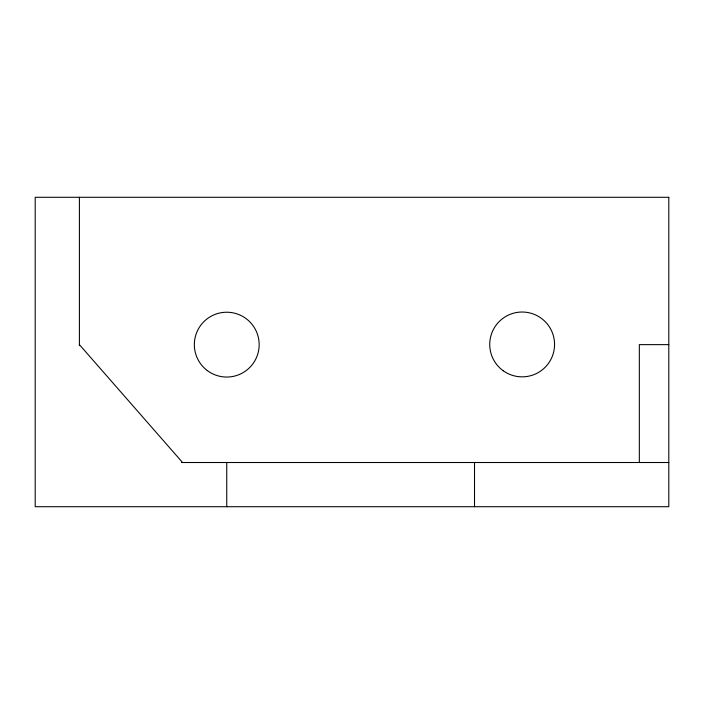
<?xml version="1.0" encoding="UTF-8"?>
<svg xmlns="http://www.w3.org/2000/svg" width="704" height="704" viewBox="0 0 704 704"><rect width="100%" height="100%" fill="white"/><g stroke="black" fill="none" stroke-linecap="round" stroke-linejoin="round"><path stroke-width="1.06" d="M668.8 344.634L639.329 344.634L639.329 462.51M181.509 462.51L668.8 462.51M79.402 344.634L182.547 462.51M474.514 462.51L474.514 506.713M226.75 462.51L226.75 506.713M79.402 197.287L79.402 345.699M668.8 197.287L35.2 197.287L35.2 506.713L668.8 506.713L668.8 197.287M503.281 370.797A32.419 32.419 0 0 0 554.409 347.591A32.419 32.419 0 0 0 508.754 314.917A32.419 32.419 0 0 0 503.281 370.797M207.275 370.55A32.419 32.419 0 0 0 258.931 348.542A32.419 32.419 0 0 0 214.051 314.811A32.419 32.419 0 0 0 207.275 370.55"/></g></svg>
